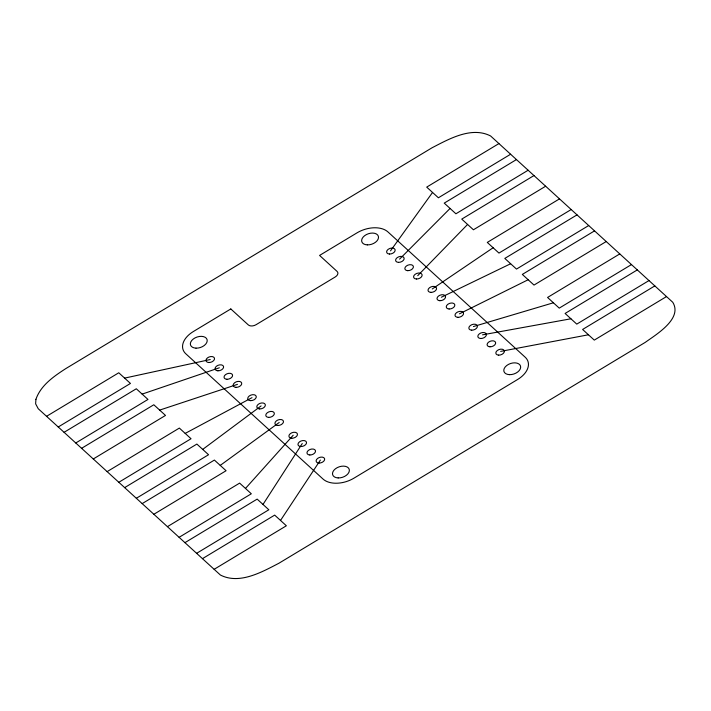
<?xml version="1.0" encoding="UTF-8"?>
<svg xmlns="http://www.w3.org/2000/svg" width="711" height="711" viewBox="0 0 711 711"><rect width="100%" height="100%" fill="white"/><g stroke="black" fill="none" stroke-linecap="round" stroke-linejoin="round"><path stroke-width="1.07" d="M262.999 504.446L302.264 443.522M280.516 520.443L320.385 460.079M390.517 250.841L432.546 192.45M245.473 488.448L293.19 435.248M417.721 275.672L467.589 224.445M399.591 259.124L450.072 208.447M202.715 449.405L261.088 405.937M220.232 465.403L279.21 422.485M432.279 288.959L493.123 247.748M46.588 416.299L118.773 372.777L130.46 383.442L58.24 426.982M498.891 143.595L426.707 187.117L438.394 197.782L510.605 154.243M64.079 432.315L136.299 388.775L147.977 399.44L75.766 442.98M516.444 159.575L444.233 203.115L455.911 213.78L528.131 170.24M81.605 448.312L153.816 404.772L165.503 415.437L93.283 458.977M533.97 175.564L461.75 219.112L473.428 229.777L545.648 186.229M107.165 471.606L179.35 428.084L191.037 438.74L118.817 482.289M559.468 198.893L487.284 242.415L498.962 253.08L571.182 209.541M124.656 487.613L196.876 444.073L208.554 454.738L136.334 498.278M577.021 214.873L504.81 258.413L516.488 269.078L588.699 225.538M142.182 503.61L214.393 460.07L226.08 470.735L153.86 514.275M594.547 230.871L522.327 274.41L534.005 285.075L606.225 241.536M167.449 526.638L239.634 483.116L251.321 493.781L179.101 537.32M619.752 253.934L547.568 297.456L559.246 308.121L631.466 264.581M184.94 542.653L257.16 499.113L268.838 509.778L196.618 553.318M637.305 269.913L565.094 313.453L576.772 324.118L648.983 280.569M202.466 558.65L274.677 515.111L286.364 525.776L214.144 569.315M654.831 285.902L582.611 329.451L594.289 340.107L666.509 296.567M185.189 433.408L252.014 397.653M459.484 313.8L528.166 279.743M441.353 297.242L510.649 263.745M142.138 394.107L219.326 367.809M159.664 410.105L237.456 384.358M473.455 326.553L553.407 302.788M124.621 378.11L210.252 359.526M500.66 351.385L588.45 334.774M482.529 334.837L570.933 318.786M35.923 399.315L35.63 403.821L38.234 408.718L220.401 575.03C239.456 584.806 261.852 572.079 278.988 563.201L645.188 342.409C656.182 334.499 682.853 318.688 672.766 302.282L490.599 135.97C471.544 126.194 449.148 138.921 432.012 147.799L65.812 368.591C53.885 376.306 40.749 385.3 35.923 399.315M230.808 308.947L193.383 331.513A23.25 14.664 -18.7 0 0 185.811 353.785L323.07 479.081A23.25 14.664 -18.7 0 0 353.998 478.139L517.617 379.487A23.25 14.664 -18.7 0 0 525.189 357.215L387.93 231.919A23.25 14.664 -18.7 0 0 357.002 232.861L319.577 255.427L337.094 271.424A5.812 3.662 -18.7 0 1 335.201 276.988L256.067 324.705A5.812 3.662 -18.7 0 1 248.335 324.936L230.808 308.947M208.838 362.521A4.426 2.791 -18.7 0 0 214.464 358.166A4.426 2.791 -18.7 0 0 207.452 357.891A4.426 2.791 -18.7 0 0 208.838 362.521M195.996 348.15A8.719 5.501 -18.7 0 0 207.07 339.574A8.719 5.501 -18.7 0 0 193.259 339.031A8.719 5.501 -18.7 0 0 195.996 348.15M367.294 244.877A8.719 5.501 -18.7 0 0 378.368 236.292A8.719 5.501 -18.7 0 0 364.556 235.75A8.719 5.501 -18.7 0 0 367.294 244.877M509.449 374.653A8.719 5.501 -18.7 0 0 520.523 366.067A8.719 5.501 -18.7 0 0 506.712 365.525A8.719 5.501 -18.7 0 0 509.449 374.653M338.152 477.934A8.719 5.501 -18.7 0 0 349.225 469.349A8.719 5.501 -18.7 0 0 335.414 468.807A8.719 5.501 -18.7 0 0 338.152 477.934M430.866 292.372A4.426 2.791 -18.7 0 0 436.51 288.026A4.426 2.791 -18.7 0 0 429.515 287.724A4.426 2.791 -18.7 0 0 430.866 292.372M480.689 338.498A4.426 2.791 -18.7 0 0 486.342 334.152A4.426 2.791 -18.7 0 0 479.338 333.85A4.426 2.791 -18.7 0 0 480.689 338.498M471.695 330.171A4.426 2.791 -18.7 0 0 477.339 325.825A4.426 2.791 -18.7 0 0 470.344 325.522A4.426 2.791 -18.7 0 0 471.695 330.171M489.95 346.799A4.426 2.791 -18.7 0 0 495.594 342.453A4.426 2.791 -18.7 0 0 488.59 342.151A4.426 2.791 -18.7 0 0 489.95 346.799M498.669 355.136A4.426 2.791 -18.7 0 0 504.312 350.79A4.426 2.791 -18.7 0 0 497.318 350.496A4.426 2.791 -18.7 0 0 498.669 355.136M398.453 262.368A4.426 2.791 -18.7 0 0 404.097 258.022A4.426 2.791 -18.7 0 0 397.094 257.72A4.426 2.791 -18.7 0 0 398.453 262.368M407.705 270.669A4.426 2.791 -18.7 0 0 413.349 266.323A4.426 2.791 -18.7 0 0 406.354 266.021A4.426 2.791 -18.7 0 0 407.705 270.669M416.424 279.005A4.426 2.791 -18.7 0 0 422.076 274.659A4.426 2.791 -18.7 0 0 415.073 274.357A4.426 2.791 -18.7 0 0 416.424 279.005M389.45 254.031A4.426 2.791 -18.7 0 0 395.103 249.694A4.426 2.791 -18.7 0 0 388.099 249.392A4.426 2.791 -18.7 0 0 389.45 254.031M439.86 300.7A4.426 2.791 -18.7 0 0 445.504 296.354A4.426 2.791 -18.7 0 0 438.509 296.052A4.426 2.791 -18.7 0 0 439.86 300.7M449.112 309.001A4.426 2.791 -18.7 0 0 454.764 304.655A4.426 2.791 -18.7 0 0 447.761 304.352A4.426 2.791 -18.7 0 0 449.112 309.001M457.84 317.337A4.426 2.791 -18.7 0 0 463.483 313A4.426 2.791 -18.7 0 0 456.489 312.698A4.426 2.791 -18.7 0 0 457.84 317.337M318.981 463.074A4.426 2.791 -18.7 0 0 324.598 458.719A4.426 2.791 -18.7 0 0 317.586 458.444A4.426 2.791 -18.7 0 0 318.981 463.074M309.836 454.987A4.426 2.791 -18.7 0 0 315.453 450.632A4.426 2.791 -18.7 0 0 308.441 450.356A4.426 2.791 -18.7 0 0 309.836 454.987M291.777 438.243A4.426 2.791 -18.7 0 0 297.394 433.879A4.426 2.791 -18.7 0 0 290.39 433.603A4.426 2.791 -18.7 0 0 291.777 438.243M300.851 446.526A4.426 2.791 -18.7 0 0 306.468 442.162A4.426 2.791 -18.7 0 0 299.455 441.887A4.426 2.791 -18.7 0 0 300.851 446.526M277.805 425.48A4.426 2.791 -18.7 0 0 283.422 421.125A4.426 2.791 -18.7 0 0 276.41 420.85A4.426 2.791 -18.7 0 0 277.805 425.48M268.66 417.393A4.426 2.791 -18.7 0 0 274.277 413.038A4.426 2.791 -18.7 0 0 267.265 412.762A4.426 2.791 -18.7 0 0 268.66 417.393M259.675 408.932A4.426 2.791 -18.7 0 0 265.292 404.577A4.426 2.791 -18.7 0 0 258.28 404.301A4.426 2.791 -18.7 0 0 259.675 408.932M250.601 400.649A4.426 2.791 -18.7 0 0 256.218 396.294A4.426 2.791 -18.7 0 0 249.214 396.018A4.426 2.791 -18.7 0 0 250.601 400.649M236.043 387.362A4.426 2.791 -18.7 0 0 241.66 382.998A4.426 2.791 -18.7 0 0 234.648 382.722A4.426 2.791 -18.7 0 0 236.043 387.362M226.898 379.274A4.426 2.791 -18.7 0 0 232.524 374.919A4.426 2.791 -18.7 0 0 225.511 374.644A4.426 2.791 -18.7 0 0 226.898 379.274M217.913 370.804A4.426 2.791 -18.7 0 0 223.538 366.449A4.426 2.791 -18.7 0 0 216.526 366.174A4.426 2.791 -18.7 0 0 217.913 370.804"/></g></svg>
